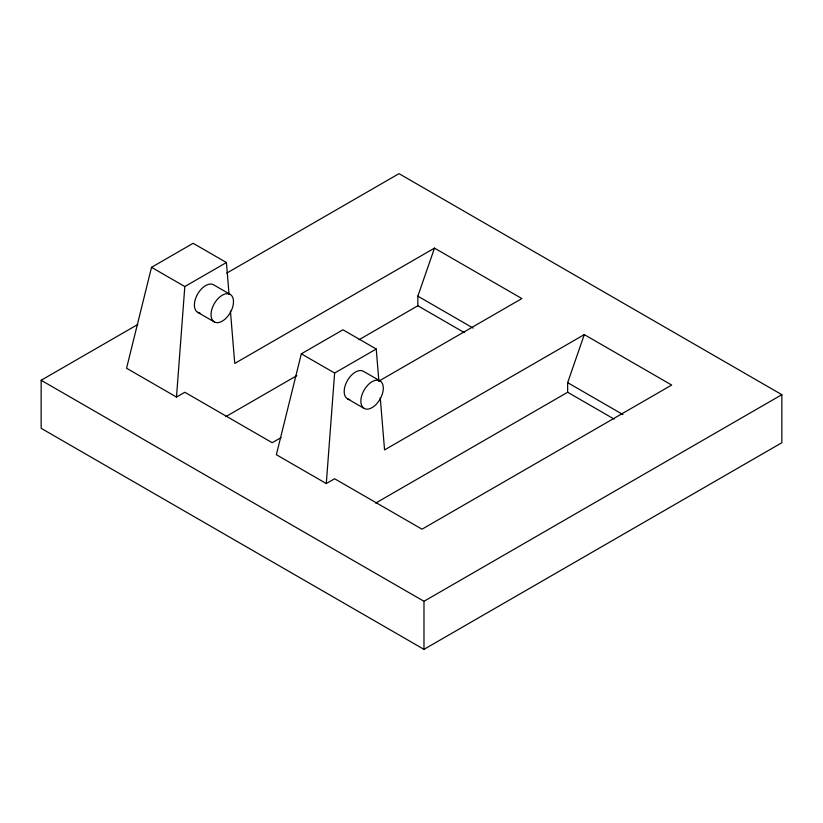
<?xml version="1.0" encoding="UTF-8"?>
<svg xmlns="http://www.w3.org/2000/svg" width="823" height="823" viewBox="0 0 823 823"><rect width="100%" height="100%" fill="white"/><g stroke="black" fill="none" stroke-linecap="round" stroke-linejoin="round"><path stroke-width="1.23" d="M226.428 262.527L193.138 243.299L151.525 267.331L126.557 368.231L176.492 397.067L184.815 286.548L226.428 262.527L229.061 294.459M376.234 349.014L342.944 329.797L301.331 353.818L276.363 454.718L326.299 483.554L334.622 373.035L376.234 349.014L378.868 380.946M359.034 339.724L417.847 305.765L417.847 296.157L434.493 248.114L521.875 298.564L378.734 381.203M375.679 503.09L567.654 392.262L567.654 382.644L584.299 334.601L671.681 385.051L422.004 529.199L334.622 478.749L326.299 483.554M226.747 273.113L399.021 173.653L781.85 394.68L781.85 442.733L423.979 649.347L41.15 428.32L41.15 380.267L137.842 324.447M176.492 397.067L184.815 392.262L272.207 442.712L281.085 437.579M434.493 248.114L234.75 363.427L230.43 311.063M225.872 416.603L296.897 375.597M584.299 334.601L384.557 449.914L380.236 397.55M41.15 380.267L423.979 601.294L781.85 394.68M417.847 296.157L473.153 328.089M567.654 382.644L622.96 414.576M417.847 305.765L464.306 332.595M567.654 392.262L614.112 419.082M230.214 294.408A15.894 9.176 -60 0 0 211.418 311.073A15.894 9.176 -60 0 0 225.173 319.026A15.894 9.176 -60 0 0 230.214 294.408L213.569 284.799A15.894 9.176 -60 0 0 196.707 295.807A15.894 9.176 -60 0 0 200.01 313.038M380.02 380.895A15.894 9.176 -60 0 0 361.225 397.571A15.894 9.176 -60 0 0 374.979 405.513A15.894 9.176 -60 0 0 380.02 380.895L363.375 371.286A15.894 9.176 -60 0 0 346.514 382.294A15.894 9.176 -60 0 0 349.806 399.525M151.525 267.331L184.815 286.548M301.331 353.818L334.622 373.035M197.674 312.318L214.319 321.927M347.481 398.805L364.126 408.424M423.979 601.294L423.979 649.347"/></g></svg>
